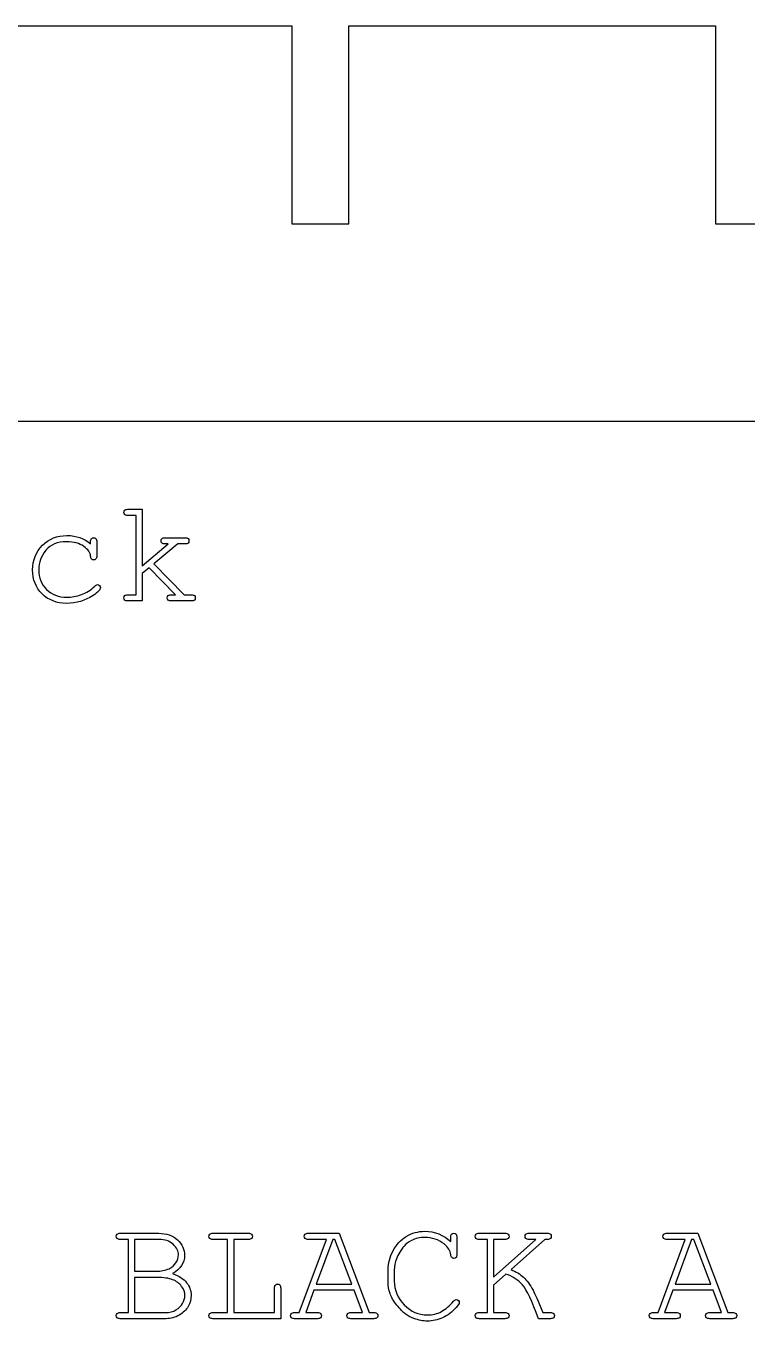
# Model space of a CAD drawing. Extents: x 8 to 226, y 116 to 246.
# Drawn here: x 91.5 to 117.03, y 117.78 to 163.62 of the extents above; entities that cross this region are included whole.
import ezdxf

# ---------------------------------------------------------------- set-up
doc = ezdxf.new("R2010")
doc.units = 0
doc.layers.add('Layer_1', color=7, linetype='CONTINUOUS')

msp = doc.modelspace()

# ---------------------------------------------------------------- linework, layer by layer
at = {"layer": 'Layer_1', "color": 1}
for p, q in [((87.926283, 163.619331), (100.914997, 163.619331)), ((100.914997, 163.619331), (100.914997, 156.613686)), ((102.926289, 156.613686), (102.926289, 163.619331)), ((102.926289, 163.619331), (115.914967, 163.619331)), ((115.914967, 163.619331), (115.914967, 156.613686)), ((100.914997, 156.613686), (101.920625, 156.613686)), ((101.920625, 156.613686), (102.926289, 156.613686)), ((115.914967, 156.613686), (116.92063, 156.613686)), ((116.92063, 156.613686), (117.926259, 156.613686)), ((221.920632, 149.619331), (11.920629, 149.619331))]:
    msp.add_line(p, q, dxfattribs=at)
at = {"layer": 'Layer_1', "color": 7}
for p, q in [((95.108832, 146.512027), (95.617844, 146.512027)), ((95.400805, 146.292402), (95.108832, 146.292402)), ((95.400805, 143.486372), (95.400805, 146.292402)), ((95.617844, 146.512027), (95.617844, 144.512149)), ((93.789016, 145.287295), (93.789016, 145.359642)), ((94.008649, 145.359642), (94.008649, 144.868716)), ((96.429166, 145.506921), (97.124213, 145.506921)), ((93.789023, 145.287295), (93.789016, 145.287295)), ((95.617844, 144.512149), (96.54027, 145.287296)), ((96.873582, 145.287296), (96.026089, 144.579328)), ((96.54027, 145.287296), (96.429166, 145.287296)), ((97.124213, 145.287296), (96.873582, 145.287296)), ((95.865893, 144.44497), (95.617844, 144.23568)), ((96.798652, 143.486372), (95.865893, 144.44497)), ((96.026089, 144.579328), (97.098375, 143.486372)), ((95.617844, 144.23568), (95.617844, 143.269331)), ((95.108832, 143.486372), (95.400805, 143.486372)), ((96.646206, 143.486372), (96.798652, 143.486372)), ((97.098375, 143.486372), (97.349006, 143.486372)), ((95.617844, 143.269331), (95.108832, 143.269331)), ((97.349006, 143.269331), (96.646206, 143.269331)), ((94.840114, 120.892402), (96.204373, 120.892402)), ((95.132087, 120.675361), (94.840114, 120.675361)), ((95.132087, 118.086372), (95.132087, 120.675361)), ((96.209541, 120.675361), (95.349126, 120.675361)), ((95.349126, 120.675361), (95.349126, 119.548815)), ((98.12106, 120.892402), (99.374212, 120.892402)), ((98.637823, 120.675361), (98.12106, 120.675361)), ((98.637823, 118.086372), (98.637823, 120.675361)), ((98.857441, 120.675361), (98.857441, 118.086372)), ((99.374212, 120.675361), (98.857441, 120.675361)), ((101.177195, 118.086372), (102.135795, 120.675361)), ((101.495006, 120.892402), (102.587964, 120.892402)), ((102.135795, 120.675361), (101.495006, 120.675361)), ((102.360585, 120.675361), (101.779228, 119.096646)), ((102.440687, 120.675361), (102.360585, 120.675361)), ((103.04013, 119.096646), (102.440687, 120.675361)), ((102.587964, 120.892402), (103.647331, 118.086372)), ((106.538102, 120.595263), (106.538109, 120.595262)), ((106.538109, 120.595262), (106.538109, 120.747708)), ((106.755131, 120.747708), (106.755131, 120.145678)), ((107.545282, 120.892402), (108.454789, 120.892402)), ((107.837255, 120.675361), (107.545282, 120.675361)), ((107.837255, 118.086372), (107.837255, 120.675361)), ((108.454789, 120.675361), (108.054295, 120.675361)), ((108.054295, 120.675361), (108.054295, 119.339525)), ((108.054295, 119.339525), (109.552912, 120.675361)), ((109.865555, 120.675361), (108.671829, 119.608243)), ((109.3152, 120.892402), (109.953403, 120.892402)), ((109.552912, 120.675361), (109.3152, 120.675361)), ((109.953403, 120.675361), (109.865555, 120.675361)), ((113.877195, 118.086372), (114.835795, 120.675361)), ((114.195006, 120.892402), (115.287964, 120.892402)), ((114.835795, 120.675361), (114.195006, 120.675361)), ((115.060585, 120.675361), (114.479228, 119.096646)), ((115.140687, 120.675361), (115.060585, 120.675361)), ((115.74013, 119.096646), (115.140687, 120.675361)), ((115.287964, 120.892402), (116.347331, 118.086372)), ((95.349126, 119.548815), (96.116524, 119.548815)), ((96.129443, 119.32919), (95.349126, 119.32919)), ((95.349126, 119.32919), (95.349126, 118.086372)), ((104.323768, 119.171577), (104.323768, 119.61341)), ((104.540797, 119.582404), (104.540797, 119.202583)), ((108.490963, 119.445462), (108.054295, 119.052721)), ((100.299213, 118.086372), (100.299213, 118.949368)), ((100.518845, 118.949368), (100.518845, 117.869331)), ((101.696544, 118.879605), (101.404571, 118.086372)), ((103.122814, 118.879605), (101.696544, 118.879605)), ((101.779228, 119.096646), (103.04013, 119.096646)), ((103.419952, 118.086372), (103.122814, 118.879605)), ((108.054295, 119.052721), (108.054295, 118.086372)), ((114.396544, 118.879605), (114.104571, 118.086372)), ((115.822814, 118.879605), (114.396544, 118.879605)), ((114.479228, 119.096646), (115.74013, 119.096646)), ((116.119952, 118.086372), (115.822814, 118.879605)), ((94.840114, 118.086372), (95.132087, 118.086372)), ((96.462754, 117.869331), (94.840114, 117.869331)), ((95.349126, 118.086372), (96.447253, 118.086372)), ((98.12106, 118.086372), (98.637823, 118.086372)), ((100.518845, 117.869331), (98.12106, 117.869331)), ((98.857441, 118.086372), (100.299213, 118.086372)), ((101.009248, 118.086372), (101.177195, 118.086372)), ((101.820567, 117.869331), (101.009248, 117.869331)), ((101.404571, 118.086372), (101.820567, 118.086372)), ((103.006542, 118.086372), (103.419952, 118.086372)), ((103.815278, 117.869331), (103.006542, 117.869331)), ((103.647331, 118.086372), (103.815278, 118.086372)), ((107.545282, 118.086372), (107.837255, 118.086372)), ((108.454789, 117.869331), (107.545282, 117.869331)), ((108.054295, 118.086372), (108.454789, 118.086372)), ((110.064507, 117.869331), (109.645929, 117.869331)), ((109.793207, 118.086372), (110.064507, 118.086372)), ((113.709248, 118.086372), (113.877195, 118.086372)), ((114.520567, 117.869331), (113.709248, 117.869331)), ((114.104571, 118.086372), (114.520567, 118.086372)), ((115.706542, 118.086372), (116.119952, 118.086372)), ((116.515278, 117.869331), (115.706542, 117.869331)), ((116.347331, 118.086372), (116.515278, 118.086372))]:
    msp.add_line(p, q, dxfattribs=at)
for points in [[(94.964144, 146.403506), (94.96414, 146.434509), (94.975327, 146.460347), (94.997728, 146.481021)], [(94.997728, 146.323408), (94.975327, 146.344075), (94.964144, 146.370775), (94.964144, 146.403506)], [(94.997728, 146.481021), (95.020129, 146.501689), (95.057157, 146.512024), (95.108832, 146.512027)], [(95.108832, 146.292402), (95.057157, 146.292399), (95.020122, 146.302734), (94.997728, 146.323408)], [(92.082408, 145.238203), (92.312369, 145.469022), (92.602187, 145.584432), (92.951864, 145.584435)], [(92.938956, 145.36481), (92.616838, 145.364808), (92.372236, 145.264039), (92.20515, 145.062503)], [(93.547448, 145.199446), (93.39672, 145.309687), (93.193891, 145.364808), (92.938956, 145.36481)], [(92.951864, 145.584435), (93.284315, 145.584432), (93.563369, 145.485386), (93.789023, 145.287295)], [(93.789016, 145.359642), (93.789013, 145.413039), (93.799353, 145.450935), (93.820025, 145.473331)], [(93.820025, 145.473331), (93.840698, 145.495721), (93.866532, 145.506918), (93.897541, 145.50692)], [(93.897541, 145.50692), (93.930279, 145.506918), (93.956967, 145.495721), (93.977639, 145.473331)], [(93.977639, 145.473331), (93.998312, 145.450935), (94.008649, 145.413039), (94.008649, 145.359642)], [(96.284478, 145.395816), (96.284478, 145.428542), (96.295661, 145.455242), (96.318062, 145.475915)], [(96.318062, 145.318302), (96.295661, 145.33897), (96.284478, 145.364808), (96.284478, 145.395816)], [(96.318062, 145.475915), (96.340464, 145.496583), (96.377488, 145.506918), (96.429166, 145.506921)], [(96.429166, 145.287296), (96.377488, 145.287294), (96.340453, 145.297629), (96.318062, 145.318302)], [(97.124213, 145.506921), (97.177609, 145.506918), (97.215504, 145.496583), (97.237902, 145.475915)], [(97.237902, 145.318302), (97.215501, 145.297629), (97.177609, 145.287294), (97.124213, 145.287296)], [(97.237902, 145.475915), (97.260304, 145.455242), (97.271487, 145.428542), (97.271487, 145.395816)], [(97.271487, 145.395816), (97.271487, 145.364808), (97.260304, 145.33897), (97.237902, 145.318302)], [(91.737469, 144.367455), (91.737469, 144.717131), (91.85245, 145.00738), (92.082408, 145.238203)], [(92.20515, 145.062503), (92.038064, 144.860963), (91.954519, 144.630142), (91.954522, 144.370039)], [(93.789034, 144.85063), (93.778697, 144.972929), (93.698169, 145.089201), (93.547448, 145.199446)], [(93.823923, 144.751153), (93.804097, 144.77096), (93.792491, 144.804119), (93.789034, 144.85063)], [(94.008649, 144.868716), (94.006885, 144.815316), (93.99616, 144.77742), (93.976369, 144.755028)], [(93.897562, 144.721438), (93.868282, 144.721437), (93.843728, 144.731342), (93.823923, 144.751153)], [(93.976369, 144.755028), (93.956543, 144.732633), (93.930286, 144.721437), (93.897562, 144.721438)], [(92.074657, 143.518669), (91.849864, 143.741739), (91.737469, 144.024667), (91.737469, 144.367455)], [(91.954522, 144.370039), (91.954519, 144.089263), (92.046675, 143.85758), (92.230991, 143.674991)], [(92.936363, 143.184064), (92.586682, 143.184065), (92.299451, 143.295599), (92.074657, 143.518669)], [(92.230991, 143.674991), (92.415299, 143.4924), (92.653872, 143.401106), (92.94671, 143.401106)], [(92.94671, 143.401106), (93.115517, 143.401106), (93.287341, 143.432111), (93.462182, 143.494123)], [(93.462182, 143.494123), (93.637018, 143.556135), (93.795059, 143.656042), (93.936311, 143.793847)], [(94.135257, 143.74217), (94.135253, 143.6681), (94.048265, 143.574221), (93.87429, 143.460533)], [(93.936311, 143.793847), (93.972482, 143.828297), (94.004348, 143.845522), (94.031914, 143.845523)], [(94.031914, 143.845523), (94.061195, 143.845522), (94.085741, 143.835618), (94.105553, 143.815809)], [(94.105553, 143.815809), (94.125344, 143.795999), (94.135257, 143.771453), (94.135257, 143.74217)], [(94.997728, 143.456658), (95.020129, 143.476467), (95.057157, 143.486371), (95.108832, 143.486372)], [(96.535102, 143.456658), (96.557503, 143.476467), (96.594527, 143.486371), (96.646206, 143.486372)], [(97.349006, 143.486372), (97.402402, 143.486372), (97.440298, 143.476467), (97.462696, 143.456658)], [(93.87429, 143.460533), (93.593514, 143.276221), (93.280871, 143.184065), (92.936363, 143.184064)], [(94.964144, 143.377851), (94.96414, 143.410579), (94.975327, 143.436848), (94.997728, 143.456658)], [(94.997728, 143.300337), (94.975327, 143.321007), (94.964144, 143.346845), (94.964144, 143.377851)], [(95.108832, 143.269331), (95.057157, 143.269331), (95.020122, 143.279666), (94.997728, 143.300337)], [(96.501517, 143.377851), (96.501514, 143.410579), (96.5127, 143.436848), (96.535102, 143.456658)], [(96.535102, 143.300337), (96.5127, 143.321007), (96.501517, 143.346845), (96.501517, 143.377851)], [(96.646206, 143.269331), (96.594527, 143.269331), (96.557493, 143.279666), (96.535102, 143.300337)], [(97.462696, 143.300337), (97.440298, 143.279666), (97.402402, 143.269331), (97.349006, 143.269331)], [(97.462696, 143.456658), (97.485097, 143.436849), (97.49628, 143.41058), (97.49628, 143.377851)], [(97.49628, 143.377851), (97.496277, 143.346846), (97.485062, 143.321007), (97.462696, 143.300337)], [(94.695426, 120.783881), (94.695426, 120.816607), (94.706609, 120.842876), (94.72901, 120.862688)], [(94.72901, 120.705075), (94.706609, 120.724881), (94.695426, 120.75115), (94.695426, 120.783881)], [(94.72901, 120.862688), (94.751412, 120.882494), (94.788439, 120.892399), (94.840114, 120.892402)], [(94.840114, 120.675361), (94.788439, 120.675358), (94.751404, 120.685263), (94.72901, 120.705075)], [(96.204373, 120.892402), (96.474812, 120.892399), (96.694868, 120.814454), (96.86454, 120.658566)], [(96.708217, 120.503537), (96.580748, 120.618084), (96.414522, 120.675358), (96.209541, 120.675361)], [(96.86454, 120.658566), (97.034208, 120.502673), (97.119044, 120.319652), (97.119044, 120.109504)], [(97.976368, 120.783881), (97.976368, 120.816607), (97.987551, 120.842875), (98.009953, 120.862688)], [(98.009953, 120.705075), (97.987551, 120.724881), (97.976368, 120.75115), (97.976368, 120.783881)], [(98.009953, 120.862688), (98.032354, 120.882494), (98.069382, 120.892399), (98.12106, 120.892402)], [(98.12106, 120.675361), (98.069382, 120.675358), (98.032347, 120.685263), (98.009953, 120.705075)], [(99.374212, 120.892402), (99.425886, 120.892399), (99.462921, 120.882494), (99.485315, 120.862688)], [(99.485315, 120.705075), (99.462914, 120.685263), (99.425886, 120.675358), (99.374212, 120.675361)], [(99.485315, 120.862688), (99.507717, 120.842875), (99.5189, 120.816607), (99.5189, 120.783881)], [(99.5189, 120.783881), (99.518896, 120.75115), (99.507717, 120.724881), (99.485315, 120.705075)], [(101.350317, 120.783881), (101.350317, 120.816607), (101.3615, 120.842876), (101.383902, 120.862688)], [(101.383902, 120.705075), (101.3615, 120.724881), (101.350317, 120.75115), (101.350317, 120.783881)], [(101.383902, 120.862688), (101.406303, 120.882494), (101.443327, 120.892399), (101.495006, 120.892402)], [(101.495006, 120.675361), (101.443327, 120.675358), (101.406293, 120.685263), (101.383902, 120.705075)], [(104.495592, 120.268409), (104.610139, 120.491477), (104.766893, 120.66287), (104.965845, 120.78259)], [(105.147995, 120.63402), (105.037752, 120.580618), (104.949903, 120.515161), (104.884445, 120.437649)], [(104.965845, 120.78259), (105.164801, 120.902304), (105.38055, 120.962162), (105.613094, 120.962165)], [(105.620834, 120.745124), (105.453747, 120.745121), (105.296133, 120.708087), (105.147995, 120.63402)], [(105.613094, 120.962165), (105.971382, 120.962162), (106.279717, 120.839861), (106.538102, 120.595263)], [(106.302965, 120.515164), (106.103148, 120.668468), (105.875768, 120.745121), (105.620834, 120.745124)], [(106.538109, 120.747708), (106.538105, 120.799381), (106.548022, 120.836416), (106.567813, 120.858812)], [(106.567813, 120.858812), (106.587603, 120.881202), (106.613889, 120.892399), (106.64662, 120.892402)], [(106.64662, 120.892402), (106.679357, 120.892399), (106.705615, 120.881202), (106.725427, 120.858812)], [(106.725427, 120.858812), (106.745217, 120.836416), (106.755131, 120.799381), (106.755131, 120.747708)], [(107.400594, 120.783881), (107.40059, 120.816607), (107.411777, 120.842876), (107.434178, 120.862688)], [(107.434178, 120.705075), (107.411777, 120.724881), (107.400594, 120.75115), (107.400594, 120.783881)], [(107.434178, 120.862688), (107.45658, 120.882494), (107.493607, 120.892399), (107.545282, 120.892402)], [(107.545282, 120.675361), (107.493607, 120.675358), (107.456573, 120.685263), (107.434178, 120.705075)], [(108.454789, 120.892402), (108.508186, 120.892399), (108.546081, 120.882494), (108.568475, 120.862688)], [(108.568475, 120.705075), (108.546074, 120.685263), (108.508186, 120.675358), (108.454789, 120.675361)], [(108.568475, 120.862688), (108.590877, 120.842875), (108.60206, 120.816607), (108.60206, 120.783881)], [(108.60206, 120.783881), (108.602056, 120.75115), (108.590877, 120.724881), (108.568475, 120.705075)], [(109.167929, 120.783881), (109.167929, 120.816607), (109.179112, 120.842876), (109.201514, 120.862688)], [(109.201514, 120.705075), (109.179112, 120.724881), (109.167929, 120.75115), (109.167929, 120.783881)], [(109.201514, 120.862688), (109.223915, 120.882494), (109.2618, 120.892399), (109.3152, 120.892402)], [(109.3152, 120.675361), (109.2618, 120.675358), (109.223905, 120.685263), (109.201514, 120.705075)], [(109.953403, 120.892402), (110.005078, 120.892399), (110.042113, 120.882494), (110.064507, 120.862688)], [(110.064507, 120.705075), (110.042106, 120.685263), (110.005078, 120.675358), (109.953403, 120.675361)], [(110.064507, 120.862688), (110.086908, 120.842875), (110.098092, 120.816607), (110.098092, 120.783881)], [(110.098092, 120.783881), (110.098088, 120.75115), (110.086908, 120.724881), (110.064507, 120.705075)], [(114.050317, 120.783881), (114.050317, 120.816607), (114.0615, 120.842876), (114.083902, 120.862688)], [(114.083902, 120.705075), (114.0615, 120.724881), (114.050317, 120.75115), (114.050317, 120.783881)], [(114.083902, 120.862688), (114.106303, 120.882494), (114.143327, 120.892399), (114.195006, 120.892402)], [(114.195006, 120.675361), (114.143327, 120.675358), (114.106293, 120.685263), (114.083902, 120.705075)], [(97.119044, 120.109504), (97.119044, 119.84423), (96.976935, 119.629773), (96.692716, 119.466132)], [(96.899423, 120.127591), (96.899419, 120.26367), (96.835683, 120.388985), (96.708217, 120.503537)], [(96.81157, 119.848538), (96.870135, 119.939831), (96.899419, 120.032848), (96.899423, 120.127591)], [(104.323768, 119.61341), (104.323765, 119.827004), (104.381042, 120.045337), (104.495592, 120.268409)], [(104.884445, 120.437649), (104.770756, 120.303288), (104.680324, 120.154288), (104.613145, 119.990648)], [(106.538091, 120.130175), (106.529483, 120.274866), (106.4511, 120.403196), (106.302965, 120.515164)], [(106.572981, 120.029406), (106.553155, 120.050074), (106.541548, 120.083664), (106.538091, 120.130175)], [(106.755131, 120.145678), (106.755127, 120.092276), (106.745217, 120.05438), (106.725427, 120.031989)], [(96.116524, 119.548815), (96.280163, 119.548813), (96.430023, 119.578957), (96.566107, 119.639248)], [(96.566107, 119.639248), (96.671182, 119.687478), (96.753002, 119.757241), (96.81157, 119.848538)], [(104.613145, 119.990648), (104.564913, 119.870068), (104.540797, 119.733987), (104.540797, 119.582404)], [(106.64662, 119.9984), (106.617339, 119.998398), (106.592786, 120.008733), (106.572981, 120.029406)], [(106.725427, 120.031989), (106.705601, 120.009594), (106.679343, 119.998398), (106.64662, 119.9984)], [(96.692716, 119.249091), (96.556632, 119.302489), (96.368873, 119.329188), (96.129443, 119.32919)], [(96.692716, 119.466132), (96.918367, 119.385171), (97.083731, 119.277512), (97.18881, 119.143155)], [(97.011818, 119.013964), (96.935162, 119.117315), (96.828793, 119.195691), (96.692716, 119.249091)], [(104.540797, 119.202583), (104.540797, 118.878743), (104.65793, 118.597537), (104.892196, 118.358965)], [(109.07232, 119.069516), (108.917291, 119.247798), (108.723504, 119.373113), (108.490963, 119.445462)], [(108.671829, 119.608243), (108.849251, 119.535894), (108.996529, 119.44546), (109.113662, 119.336941)], [(109.113662, 119.336941), (109.230794, 119.228419), (109.34362, 119.074252), (109.452145, 118.874437)], [(97.126798, 118.69357), (97.126795, 118.803812), (97.088469, 118.91061), (97.011818, 119.013964)], [(97.18881, 119.143155), (97.293881, 119.008795), (97.34642, 118.860656), (97.346424, 118.698737)], [(100.299213, 118.949368), (100.299213, 119.001043), (100.309549, 119.038078), (100.330222, 119.060472)], [(100.330222, 119.060472), (100.350894, 119.082864), (100.377589, 119.094061), (100.41032, 119.094062)], [(100.41032, 119.094062), (100.441329, 119.094061), (100.467163, 119.083295), (100.487836, 119.061764)], [(100.487836, 119.061764), (100.508509, 119.040231), (100.518845, 119.002766), (100.518845, 118.949368)], [(104.388362, 118.759457), (104.345298, 118.884341), (104.323765, 119.021714), (104.323768, 119.171577)], [(104.629951, 118.351214), (104.511954, 118.498491), (104.431426, 118.634572), (104.388362, 118.759457)], [(109.645929, 117.869331), (109.41855, 118.49117), (109.227348, 118.891231), (109.07232, 119.069516)], [(109.452145, 118.874437), (109.514153, 118.762471), (109.627842, 118.499783), (109.793207, 118.086372)], [(96.81157, 118.179389), (96.91492, 118.241401), (96.993297, 118.318054), (97.0467, 118.409349)], [(97.24307, 118.302121), (97.174166, 118.182403), (97.068657, 118.080343), (96.926551, 117.995938)], [(97.0467, 118.409349), (97.100097, 118.500644), (97.126795, 118.595384), (97.126798, 118.69357)], [(97.346424, 118.698737), (97.34642, 118.554043), (97.311957, 118.421837), (97.24307, 118.302121)], [(104.92838, 118.037279), (104.847421, 118.099291), (104.747945, 118.203935), (104.629951, 118.351214)], [(104.892196, 118.358965), (105.126461, 118.120392), (105.398626, 118.001106), (105.708686, 118.001106)], [(106.208653, 118.122545), (106.355931, 118.203505), (106.498471, 118.325805), (106.636276, 118.489448)], [(106.726721, 118.262072), (106.585469, 118.103597), (106.426564, 117.984311), (106.250006, 117.904212)], [(106.636276, 118.489448), (106.665557, 118.525621), (106.698287, 118.543708), (106.734461, 118.543708)], [(106.837825, 118.442939), (106.837822, 118.40332), (106.800787, 118.343031), (106.726721, 118.262072)], [(106.734461, 118.543708), (106.76547, 118.543708), (106.790444, 118.534234), (106.809391, 118.515286)], [(106.809391, 118.515286), (106.828335, 118.496338), (106.837825, 118.472222), (106.837825, 118.442939)], [(94.695426, 117.977851), (94.695426, 118.010579), (94.706609, 118.036848), (94.72901, 118.056658)], [(94.72901, 117.900337), (94.706609, 117.921007), (94.695426, 117.946845), (94.695426, 117.977851)], [(94.72901, 118.056658), (94.751412, 118.076467), (94.788439, 118.086371), (94.840114, 118.086372)], [(94.840114, 117.869331), (94.788439, 117.869331), (94.751404, 117.879666), (94.72901, 117.900337)], [(96.447253, 118.086372), (96.586777, 118.086371), (96.708217, 118.117377), (96.81157, 118.179389)], [(96.926551, 117.995938), (96.784438, 117.911533), (96.62984, 117.869331), (96.462754, 117.869331)], [(97.976368, 117.977851), (97.976368, 118.010579), (97.987551, 118.036848), (98.009953, 118.056658)], [(98.009953, 117.900336), (97.987551, 117.921007), (97.976368, 117.946845), (97.976368, 117.977851)], [(98.009953, 118.056658), (98.032354, 118.076467), (98.069382, 118.086371), (98.12106, 118.086372)], [(98.12106, 117.869331), (98.069382, 117.869331), (98.032347, 117.879666), (98.009953, 117.900336)], [(100.86456, 117.977851), (100.86456, 118.010579), (100.875743, 118.036848), (100.898145, 118.056658)], [(100.898145, 117.900337), (100.875743, 117.921007), (100.86456, 117.946845), (100.86456, 117.977851)], [(100.898145, 118.056658), (100.920546, 118.076467), (100.95757, 118.086371), (101.009248, 118.086372)], [(101.009248, 117.869331), (100.95757, 117.869331), (100.920535, 117.879666), (100.898145, 117.900337)], [(101.820567, 118.086372), (101.872242, 118.086371), (101.909276, 118.076467), (101.931671, 118.056658)], [(101.931671, 117.900337), (101.909276, 117.879666), (101.872242, 117.869331), (101.820567, 117.869331)], [(101.931671, 118.056658), (101.954072, 118.036848), (101.965255, 118.010579), (101.965255, 117.977851)], [(101.965255, 117.977851), (101.965255, 117.946845), (101.954072, 117.921007), (101.931671, 117.900337)], [(102.859268, 117.977851), (102.859264, 118.010579), (102.870451, 118.036848), (102.892852, 118.056658)], [(102.892852, 117.900337), (102.870451, 117.921007), (102.859268, 117.946845), (102.859268, 117.977851)], [(102.892852, 118.056658), (102.915254, 118.076467), (102.953142, 118.086371), (103.006542, 118.086372)], [(103.006542, 117.869331), (102.953142, 117.869331), (102.915243, 117.879666), (102.892852, 117.900337)], [(103.815278, 118.086372), (103.866953, 118.086371), (103.903988, 118.076467), (103.926382, 118.056658)], [(103.926382, 117.900337), (103.903988, 117.879666), (103.866953, 117.869331), (103.815278, 117.869331)], [(103.926382, 118.056658), (103.948783, 118.036848), (103.959966, 118.010579), (103.959966, 117.977851)], [(103.959966, 117.977851), (103.959963, 117.946845), (103.948748, 117.921007), (103.926382, 117.900337)], [(105.235854, 117.874499), (105.111832, 117.921007), (105.009339, 117.975267), (104.92838, 118.037279)], [(105.713865, 117.784065), (105.557111, 117.784065), (105.397776, 117.814209), (105.235854, 117.874499)], [(105.708686, 118.001106), (105.89472, 118.001106), (106.061375, 118.041585), (106.208653, 118.122545)], [(106.250006, 117.904212), (106.073444, 117.824114), (105.89473, 117.784065), (105.713865, 117.784065)], [(107.400594, 117.977851), (107.40059, 118.010579), (107.411777, 118.036848), (107.434178, 118.056658)], [(107.434178, 117.900337), (107.411777, 117.921007), (107.400594, 117.946845), (107.400594, 117.977851)], [(107.434178, 118.056658), (107.45658, 118.076467), (107.493607, 118.086371), (107.545282, 118.086372)], [(107.545282, 117.869331), (107.493607, 117.869331), (107.456573, 117.879666), (107.434178, 117.900337)], [(108.454789, 118.086372), (108.508186, 118.086371), (108.546081, 118.076467), (108.568475, 118.056658)], [(108.568475, 117.900337), (108.546081, 117.879666), (108.508186, 117.869331), (108.454789, 117.869331)], [(108.568475, 118.056658), (108.590877, 118.036848), (108.60206, 118.010579), (108.60206, 117.977851)], [(108.60206, 117.977851), (108.602056, 117.946845), (108.590877, 117.921007), (108.568475, 117.900337)], [(110.064507, 118.086372), (110.117904, 118.086371), (110.155802, 118.076467), (110.178197, 118.056658)], [(110.178197, 117.900337), (110.155802, 117.879666), (110.117904, 117.869331), (110.064507, 117.869331)], [(110.178197, 118.056658), (110.200598, 118.036848), (110.211781, 118.010579), (110.211781, 117.977851)], [(110.211781, 117.977851), (110.211778, 117.946845), (110.200598, 117.921007), (110.178197, 117.900337)], [(113.56456, 117.977851), (113.56456, 118.010579), (113.575743, 118.036848), (113.598145, 118.056658)], [(113.598145, 117.900337), (113.575743, 117.921007), (113.56456, 117.946845), (113.56456, 117.977851)], [(113.598145, 118.056658), (113.620546, 118.076467), (113.65757, 118.086371), (113.709248, 118.086372)], [(113.709248, 117.869331), (113.65757, 117.869331), (113.620535, 117.879666), (113.598145, 117.900337)], [(114.520567, 118.086372), (114.572242, 118.086371), (114.609276, 118.076467), (114.631671, 118.056658)], [(114.631671, 117.900337), (114.609276, 117.879666), (114.572242, 117.869331), (114.520567, 117.869331)], [(114.631671, 118.056658), (114.654072, 118.036848), (114.665255, 118.010579), (114.665255, 117.977851)], [(114.665255, 117.977851), (114.665255, 117.946845), (114.654072, 117.921007), (114.631671, 117.900337)], [(115.559268, 117.977851), (115.559264, 118.010579), (115.570451, 118.036848), (115.592852, 118.056658)], [(115.592852, 117.900337), (115.570451, 117.921007), (115.559268, 117.946845), (115.559268, 117.977851)], [(115.592852, 118.056658), (115.615254, 118.076467), (115.653142, 118.086371), (115.706542, 118.086372)], [(115.706542, 117.869331), (115.653142, 117.869331), (115.615243, 117.879666), (115.592852, 117.900337)], [(116.515278, 118.086372), (116.566953, 118.086371), (116.603988, 118.076467), (116.626382, 118.056658)], [(116.626382, 117.900337), (116.603988, 117.879666), (116.566953, 117.869331), (116.515278, 117.869331)], [(116.626382, 118.056658), (116.648783, 118.036848), (116.659966, 118.010579), (116.659966, 117.977851)], [(116.659966, 117.977851), (116.659963, 117.946845), (116.648783, 117.921007), (116.626382, 117.900337)]]:
    msp.add_open_spline(points, degree=3, dxfattribs=at)

doc.saveas('drawing.dxf')
